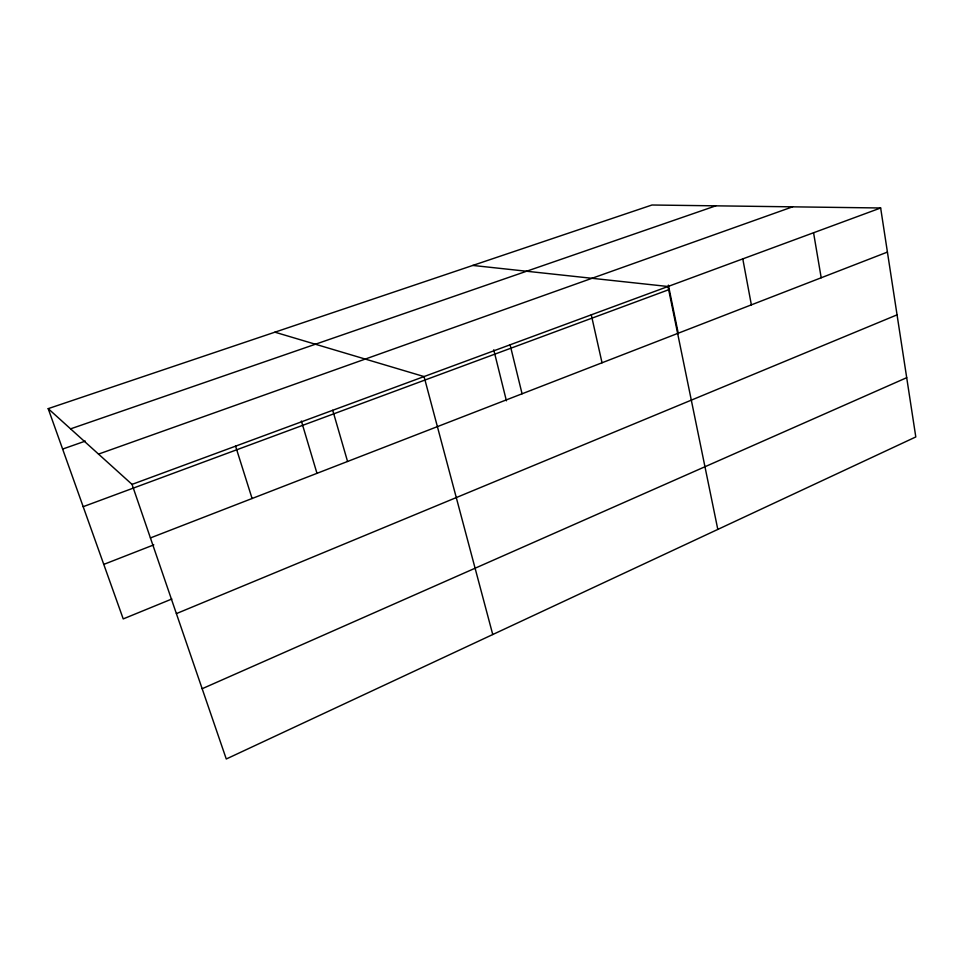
<?xml version="1.0" encoding="UTF-8"?>
<svg xmlns="http://www.w3.org/2000/svg" width="964" height="964" viewBox="0 0 964 964"><rect width="100%" height="100%" fill="white"/><g stroke="black" fill="none" stroke-linecap="round" stroke-linejoin="round"><path stroke-width="1.45" d="M202.163 688.718L906.702 377.683M176.388 613.61L897.05 314.854M171.845 599.006L123.223 618.912L48.2 408.64L651.965 205.007L880.65 207.983L915.8 436.945L226.275 758.993L132.044 484.386L48.2 408.64M103.775 564.398L153.794 544.865M150.42 537.936L887.422 252.086M83.181 506.678L669.281 289.513M132.044 484.386L880.65 207.983M98.521 454.104L792.577 206.838M62.624 449.067L85.338 441.102M70.577 428.86L715.806 205.838M472.782 265.437L668.016 286.501L717.806 529.417M274.897 332.182L424.064 376.575L492.749 634.529M235.578 446.163L252.086 498.509M301.383 421.027L316.963 473.3M332.725 410.29L347.558 461.467M493.749 349.812L506.413 400.807M510.101 344.799L522.066 393.782M591.281 314.83L602.03 362.777M668.377 285.127L678.331 333.725M742.786 258.894L751.366 304.853M813.568 232.758L821.195 277.765"/></g></svg>
